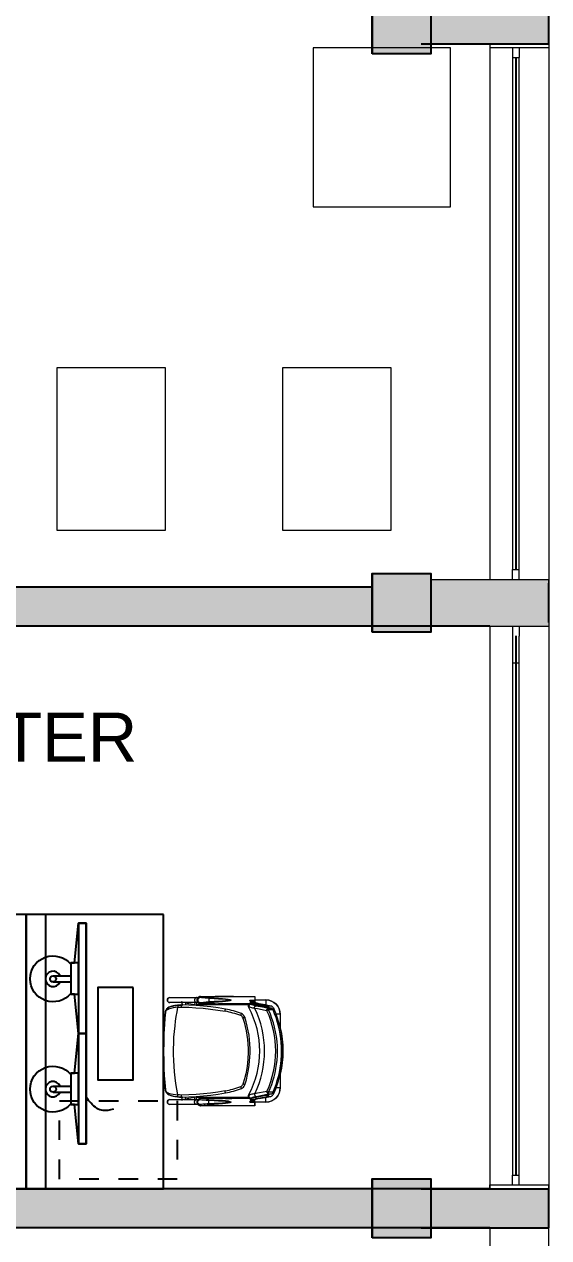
# Model space of a CAD drawing. Header units: metres. Extents: x 512 to 829, y -209 to 245.
# Drawn here: x 734.89 to 737.56, y -34.48 to -28.29 of the extents above; entities that cross this region are included whole.
import ezdxf

# ---------------------------------------------------------------- set-up
doc = ezdxf.new("R2010")
doc.units = ezdxf.units.M
doc.header["$LTSCALE"] = 0.508
doc.set_wipeout_variables(frame=1)
for name, pattern in [('HIDDEN', [0.375, 0.25, -0.125]), ('HIDDEN2', [0.1875, 0.125, -0.0625]), ('STYLE_02', [0.694425, 0.48607, -0.208355])]:
    doc.linetypes.add(name, pattern=pattern)
doc.layers.get('0').update_dxf_attribs({"lineweight": 15})
for name, color, linetype in [('AR-TEXTOS', 2, 'Continuous'), ('MB-ARQ-MOBILIÁRIO 01', 1, 'Continuous'), ('MB-ARQ-MOBILIÁRIO 02', 2, 'Continuous'), ('MB-ARQ-MOBILIÁRIO-CADEIRAS', 7, 'Continuous'), ('MB-ARQ-MOBILIÁRIO-EQUIPAMENTO', 21, 'Continuous'), ('MB-ARQ-MOBILIÁRIO-PROJEÇÃO', 1, 'HIDDEN2')]:
    doc.layers.add(name, color=color, linetype=linetype)
for name, color, linetype, lineweight in [('ARQ-CONSTRUIR', 160, 'HIDDEN', 15), ('ARQ-HATCH', 7, 'Continuous', 15), ('None', 7, 'Continuous', 5)]:
    doc.layers.add(name, color=color, linetype=linetype, lineweight=lineweight)
doc.styles.add('R80 - 1_100', font='arial.ttf', dxfattribs={"height": 0.25})

# ---------------------------------------------------------------- blocks, each defined once
blk = doc.blocks.new('Grupo-2952')
at = {"layer": 'None', "linetype": 'Continuous', "lineweight": 0}
blk.add_hatch(color=255, dxfattribs=at).paths.add_polyline_path([(20.575, 70.7719), (20.575, 71.0719), (20.875, 71.0719), (20.875, 70.7719)])
at = {"layer": 'None', "color": 7, "linetype": 'Continuous', "lineweight": 25}
blk.add_lwpolyline([(20.575, 70.7719), (20.575, 71.0719), (20.875, 71.0719), (20.875, 70.7719)], close=True, dxfattribs=at)
blk = doc.blocks.new('Grupo-2953')
at = {"layer": 'None', "linetype": 'Continuous', "lineweight": 0}
blk.add_hatch(color=255, dxfattribs=at).paths.add_polyline_path([(20.575, 64.8719), (20.575, 65.1719), (20.875, 65.1719), (20.875, 64.8719)])
at = {"layer": 'None', "color": 7, "linetype": 'Continuous', "lineweight": 25}
blk.add_lwpolyline([(20.575, 64.8719), (20.575, 65.1719), (20.875, 65.1719), (20.875, 64.8719)], close=True, dxfattribs=at)
blk = doc.blocks.new('Grupo-2959')
at = {"layer": 'None', "linetype": 'Continuous', "lineweight": 0}
blk.add_hatch(color=255, dxfattribs=at).paths.add_polyline_path([(20.575, 67.8219), (20.575, 68.1219), (20.875, 68.1219), (20.875, 67.8219)])
at = {"layer": 'None', "color": 7, "linetype": 'Continuous', "lineweight": 25}
blk.add_lwpolyline([(20.575, 67.8219), (20.575, 68.1219), (20.875, 68.1219), (20.875, 67.8219)], close=True, dxfattribs=at)
blk = doc.blocks.new('Grupo-2880')
at = {"layer": 'None', "color": 7, "linetype": 'Continuous', "lineweight": 5}
for p, q in [((-1.30595, 0.034925), (-1.30595, 0)), ((1.30595, 0.034925), (1.30595, 0))]:
    blk.add_line(p, q, dxfattribs=at)
blk = doc.blocks.new('Grupo-2883')
at = {"color": 7, "linetype": 'Continuous', "lineweight": 9}
blk.add_wipeout([(-1.2551, 0.0181), (1.2551, 0.0181), (1.2551, 0.0168), (-1.2551, 0.0168)], dxfattribs=at).dxf.layer = 'None'

msp = doc.modelspace()

# ---------------------------------------------------------------- hatches: boundary and pattern name
at = {"layer": 'ARQ-HATCH', "linetype": 'Continuous', "lineweight": 0}
h = msp.add_hatch(color=250, dxfattribs=at)
h.dxf.hatch_style = 1
h.paths.add_polyline_path([(737.5585, -28.1945), (736.9585, -28.1945), (736.9585, -28.3945), (737.5585, -28.3945)])
h = msp.add_hatch(color=250, dxfattribs=at)
h.dxf.hatch_style = 1
h.paths.add_polyline_path([(737.2585, -31.1649), (729.5335, -31.1649), (729.5335, -31.3635), (737.2585, -31.3635)])
h = msp.add_hatch(color=250, dxfattribs=at)
h.dxf.hatch_style = 1
h.paths.add_polyline_path([(737.5585, -31.1445), (737.5585, -31.1254), (736.9585, -31.1254), (736.9585, -31.3635), (737.5585, -31.3635), (737.5585, -31.3445)])
h = msp.add_hatch(color=250, dxfattribs=at)
h.dxf.hatch_style = 1
h.paths.add_polyline_path([(737.2585, -34.2335), (729.5335, -34.2335), (729.5335, -34.4321), (737.2585, -34.4321)])
h = msp.add_hatch(color=250, dxfattribs=at)
h.dxf.hatch_style = 1
h.paths.add_polyline_path([(737.5585, -34.2321), (736.9585, -34.2321), (736.9585, -34.4321), (737.5585, -34.4321)])

# ---------------------------------------------------------------- linework, layer by layer
msp.add_lwpolyline([(735.6278, -33.8029, -1), (735.6278, -33.7775), (735.6885, -33.7775), (735.6925, -33.765), (735.6774, -33.765, -0.107401), (735.6235, -33.7533, -0.246643), (735.6053, -33.7297, -0.049216), (735.6058, -33.329, -0.255663), (735.6235, -33.3071, -0.082044), (735.6724, -33.2958), (735.6925, -33.2954), (735.6885, -33.2829), (735.6278, -33.2829, -1), (735.6278, -33.2575), (735.7708, -33.2576, 0.175367), (735.7877, -33.2515), (736.0608, -33.2512), (736.0608, -33.2702), (736.1178, -33.2698, -0.417845), (736.1905, -33.3425), (736.1901, -33.4113, -0.114521), (736.1905, -33.6476), (736.1905, -33.7178, -0.414214), (736.1178, -33.7905), (736.0608, -33.7902), (736.0608, -33.8092), (735.7848, -33.8091, -0.206597), (735.7714, -33.8033), (735.6278, -33.8029, -0.998567), (735.6278, -33.7775), (735.6885, -33.7775), (735.6925, -33.765)], format="xyb")
at = {"layer": 'ARQ-CONSTRUIR', "color": 3, "linetype": 'Continuous', "lineweight": 0}
msp.add_lwpolyline([(737.2585, -37.3021), (737.5585, -37.3021), (737.5585, -34.4321), (737.2585, -34.4321)], close=True, dxfattribs=at)
at = {"layer": 'MB-ARQ-MOBILIÁRIO 01'}
msp.add_line((734.996, -34.2335), (734.996, -32.8335), dxfattribs=at)
at = {"layer": 'MB-ARQ-MOBILIÁRIO 02'}
for p, q in [((735.596, -32.8335), (734.896, -32.8335)), ((734.896, -32.8335), (734.896, -34.2335)), ((735.596, -34.2335), (735.596, -32.8335)), ((734.896, -34.2335), (735.596, -34.2335))]:
    msp.add_line(p, q, dxfattribs=at)
at = {"layer": 'MB-ARQ-MOBILIÁRIO 02', "linetype": 'Continuous', "lineweight": 0}
for points in [[(737.0585, -28.4154), (736.3585, -28.4154), (736.3585, -29.2254), (737.0585, -29.2254)], [(735.0535, -30.8754), (735.0535, -30.0454), (735.6035, -30.0454), (735.6035, -30.8754)], [(736.2035, -30.8754), (736.2035, -30.0454), (736.7535, -30.0454), (736.7535, -30.8754)]]:
    msp.add_lwpolyline(points, close=True, dxfattribs=at)
at = {"layer": 'MB-ARQ-MOBILIÁRIO 02'}
msp.add_lwpolyline([(734.196, -32.8335), (734.196, -34.2335), (734.896, -34.2335), (734.896, -32.8335)], close=True, dxfattribs=at)
at = {"layer": 'MB-ARQ-MOBILIÁRIO-CADEIRAS', "linetype": 'Continuous', "lineweight": 15}
for p, q in [((735.6278, -33.2575), (735.7648, -33.2575)), ((735.6887, -33.2829), (735.6278, -33.2829)), ((735.6875, -33.2798), (735.6925, -33.2954)), ((735.7648, -33.2829), (735.6991, -33.2829)), ((735.7053, -33.2829), (735.7095, -33.2958)), ((735.7054, -33.2829), (735.7096, -33.2958)), ((735.7533, -33.2943), (735.7065, -33.286)), ((735.7553, -33.2829), (735.7533, -33.2943)), ((735.7642, -33.2829), (735.7642, -33.2952)), ((735.7648, -33.2575), (735.7708, -33.2575)), ((735.7709, -33.2829), (735.7648, -33.2829)), ((735.7848, -33.2512), (735.8586, -33.2512)), ((735.7848, -33.2512), (735.7848, -33.2513)), ((735.7848, -33.2891), (735.7848, -33.2892)), ((735.8582, -33.2892), (735.7848, -33.2892)), ((735.8263, -33.2614), (735.8263, -33.279)), ((735.9406, -33.2515), (735.9406, -33.2514)), ((735.9406, -33.289), (735.9406, -33.2889)), ((735.9514, -33.2512), (735.9512, -33.2512)), ((735.9514, -33.2512), (736.0608, -33.2512)), ((736.0377, -33.2892), (735.9515, -33.2892)), ((736.0357, -33.2702), (736.0608, -33.2702)), ((736.0372, -33.2892), (736.0373, -33.2895)), ((736.0398, -33.277), (736.0561, -33.277)), ((736.0412, -33.2804), (736.0422, -33.2808)), ((736.0412, -33.2804), (736.0413, -33.2804)), ((736.0422, -33.2808), (736.0423, -33.2808)), ((736.0427, -33.281), (736.0423, -33.2808)), ((736.059, -33.281), (736.0427, -33.281)), ((736.0608, -33.2512), (736.0608, -33.2702)), ((736.0608, -33.2698), (736.1178, -33.2698)), ((736.0608, -33.2702), (736.0608, -33.2816)), ((736.1178, -33.2698), (736.1178, -33.2944)), ((735.6049, -33.3321), (735.605, -33.3321)), ((735.6235, -33.3071), (735.6242, -33.3071)), ((735.684, -33.2952), (735.6848, -33.2952)), ((736.03, -33.2952), (735.7642, -33.2952)), ((736.0301, -33.3073), (736.0297, -33.3065)), ((736.0301, -33.3073), (736.0307, -33.3087)), ((736.039, -33.2902), (736.0392, -33.2902)), ((736.0409, -33.2907), (736.0404, -33.2907)), ((736.125, -33.2992), (736.1428, -33.2992)), ((736.1313, -33.3114), (736.1313, -33.3204)), ((736.1313, -33.3114), (736.1456, -33.3114)), ((736.1536, -33.3204), (736.1313, -33.3204)), ((736.1439, -33.311), (736.1356, -33.311)), ((736.1456, -33.3114), (736.1439, -33.311)), ((736.1519, -33.3171), (736.159, -33.3171)), ((736.1905, -33.3425), (736.1693, -33.3425)), ((736.1905, -33.3425), (736.1905, -33.4128)), ((736.1905, -33.6476), (736.1905, -33.7178)), ((736.1905, -33.7178), (736.1693, -33.7178)), ((735.6049, -33.7283), (735.605, -33.7283)), ((735.6235, -33.7533), (735.6242, -33.7533)), ((735.6278, -33.7775), (735.6886, -33.7775)), ((735.6848, -33.7652), (735.684, -33.7652)), ((735.6875, -33.7806), (735.6925, -33.765)), ((735.6991, -33.7775), (735.7648, -33.7775)), ((735.7053, -33.7775), (735.7095, -33.7646)), ((735.7054, -33.7775), (735.7096, -33.7646)), ((735.7065, -33.7744), (735.7533, -33.7661)), ((735.7553, -33.7775), (735.7533, -33.7661)), ((735.7642, -33.7651), (736.0299, -33.7651)), ((735.7642, -33.7775), (735.7642, -33.7651)), ((735.7648, -33.7775), (735.7708, -33.7775)), ((735.7848, -33.7712), (735.8582, -33.7712)), ((735.7848, -33.7713), (735.7848, -33.7712)), ((735.8263, -33.799), (735.8263, -33.7814)), ((735.9406, -33.7714), (735.9406, -33.7715)), ((735.9513, -33.7712), (735.9515, -33.7712)), ((735.9515, -33.7712), (736.0377, -33.7712)), ((736.0301, -33.7531), (736.0297, -33.7539)), ((736.0301, -33.7531), (736.0307, -33.7517)), ((736.0372, -33.7712), (736.0373, -33.7709)), ((736.0392, -33.7702), (736.039, -33.7702)), ((736.0398, -33.7834), (736.0561, -33.7834)), ((736.0409, -33.7696), (736.0404, -33.7696)), ((736.0412, -33.78), (736.0422, -33.7796)), ((736.0412, -33.78), (736.0413, -33.78)), ((736.0422, -33.7796), (736.0423, -33.7796)), ((736.0427, -33.7794), (736.0423, -33.7796)), ((736.059, -33.7794), (736.0427, -33.7794)), ((736.0608, -33.7902), (736.0608, -33.7787)), ((736.1178, -33.7905), (736.1178, -33.766)), ((736.125, -33.7612), (736.1428, -33.7612)), ((736.1536, -33.74), (736.1313, -33.74)), ((736.1313, -33.749), (736.1313, -33.74)), ((736.1313, -33.749), (736.1456, -33.749)), ((736.1439, -33.7493), (736.1356, -33.7493)), ((736.1456, -33.749), (736.1439, -33.7493)), ((736.1519, -33.7432), (736.159, -33.7432)), ((735.7648, -33.8029), (735.6278, -33.8029)), ((735.7709, -33.8029), (735.7648, -33.8029)), ((735.7848, -33.8092), (735.7848, -33.8091)), ((735.8586, -33.8092), (735.7848, -33.8092)), ((735.9406, -33.8089), (735.9406, -33.809)), ((735.9514, -33.8092), (735.9512, -33.8092)), ((736.0608, -33.8092), (735.9514, -33.8092)), ((736.0357, -33.7902), (736.0608, -33.7902)), ((736.0608, -33.8092), (736.0608, -33.7902)), ((736.1178, -33.7905), (736.0608, -33.7905))]:
    msp.add_line(p, q, dxfattribs=at)
at = {"layer": 'MB-ARQ-MOBILIÁRIO-CADEIRAS', "linetype": 'Continuous', "lineweight": 15, "flags": 128}
for points in [[(735.6991, -33.2829), (735.6991, -33.2829), (735.6969, -33.2827), (735.6938, -33.2819), (735.692, -33.2812), (735.6903, -33.2804), (735.6889, -33.2796), (735.688, -33.2793), (735.6876, -33.2793), (735.6875, -33.2796), (735.6875, -33.2798)], [(735.7648, -33.2575), (735.7633, -33.2576), (735.7615, -33.2581), (735.7597, -33.2589), (735.7581, -33.26), (735.7566, -33.2614), (735.7554, -33.2631), (735.7545, -33.265), (735.7539, -33.267), (735.7536, -33.2691), (735.7536, -33.2713), (735.7539, -33.2734), (735.7545, -33.2754), (735.7554, -33.2773), (735.7566, -33.279), (735.7581, -33.2804), (735.7597, -33.2815), (735.7615, -33.2823), (735.7633, -33.2828), (735.7648, -33.2829)], [(735.7797, -33.2885), (735.7781, -33.288), (735.776, -33.287), (735.774, -33.2857), (735.7722, -33.2842), (735.7706, -33.2824), (735.7692, -33.2805), (735.7681, -33.2784), (735.7672, -33.2761), (735.7667, -33.2737), (735.7664, -33.2713), (735.7664, -33.2688), (735.7667, -33.2664), (735.7673, -33.264), (735.7682, -33.2617), (735.7694, -33.2596), (735.7708, -33.2576), (735.7725, -33.2559), (735.7744, -33.2544), (735.7764, -33.2532), (735.7786, -33.2522), (735.7798, -33.2519)], [(735.7827, -33.2577), (735.7805, -33.2578), (735.7785, -33.2582), (735.7766, -33.2591), (735.7749, -33.2602), (735.7734, -33.2616), (735.7721, -33.2632), (735.7711, -33.2651), (735.7705, -33.2671), (735.7701, -33.2691), (735.7701, -33.2712), (735.7705, -33.2733), (735.7711, -33.2753), (735.7721, -33.2772), (735.7734, -33.2788), (735.7749, -33.2802), (735.7767, -33.2814), (735.7786, -33.2822), (735.7806, -33.2826), (735.7827, -33.2827)], [(735.7848, -33.2891), (735.7818, -33.2889), (735.7797, -33.2884)], [(735.7798, -33.2519), (735.7817, -33.2515), (735.7848, -33.2513)], [(735.7848, -33.2513), (735.7844, -33.2515), (735.784, -33.2519), (735.7837, -33.2525), (735.7834, -33.2533), (735.7831, -33.2543), (735.7829, -33.2553), (735.7828, -33.2565), (735.7827, -33.2577)], [(735.8263, -33.2614), (735.8173, -33.2609), (735.8083, -33.26), (735.7954, -33.2586), (735.789, -33.258), (735.7827, -33.2577)], [(735.7827, -33.2827), (735.7913, -33.2822), (735.8001, -33.2813), (735.8131, -33.2799), (735.8197, -33.2794), (735.8263, -33.279)], [(735.7827, -33.2827), (735.7828, -33.2839), (735.7829, -33.285), (735.7831, -33.2861), (735.7834, -33.287), (735.7837, -33.2878), (735.784, -33.2885), (735.7844, -33.2889), (735.7848, -33.2891)], [(735.7848, -33.2513), (735.7907, -33.2518), (735.7967, -33.2526), (735.8029, -33.2537), (735.8093, -33.2548), (735.8178, -33.2561), (735.8265, -33.2569)], [(735.8265, -33.2835), (735.8202, -33.284), (735.8139, -33.2848), (735.8077, -33.2859), (735.8015, -33.287), (735.7931, -33.2883), (735.7848, -33.2891)], [(735.8582, -33.2892), (735.8602, -33.2892), (735.8763, -33.2891)], [(735.8751, -33.2512), (735.865, -33.2512), (735.8586, -33.2512)], [(735.8751, -33.2512), (735.8893, -33.2512), (735.9154, -33.2513), (735.9406, -33.2514)], [(735.9406, -33.2515), (735.9154, -33.2514), (735.8902, -33.2513), (735.8751, -33.2512)], [(735.8763, -33.2891), (735.8854, -33.2891), (735.9107, -33.289), (735.9406, -33.2889)], [(735.9406, -33.289), (735.9264, -33.289), (735.9003, -33.2891), (735.8763, -33.2892)], [(735.9406, -33.2514), (735.9419, -33.2514), (735.9446, -33.2513), (735.9475, -33.2513), (735.9505, -33.2512), (735.9512, -33.2512)], [(735.9512, -33.2512), (735.9497, -33.2512), (735.9468, -33.2513), (735.9436, -33.2515), (735.9418, -33.2515), (735.9406, -33.2515)], [(735.9406, -33.2889), (735.9438, -33.2889), (735.947, -33.2891), (735.9496, -33.2892), (735.9515, -33.2892)], [(736.0388, -33.2867), (736.0377, -33.2863), (736.0369, -33.2862)], [(736.0369, -33.2862), (736.0374, -33.2874), (736.0377, -33.2885), (736.0378, -33.2891), (736.0377, -33.2892)], [(736.0661, -33.294), (736.0622, -33.2932), (736.0551, -33.2918), (736.0489, -33.2902), (736.0433, -33.2885), (736.0388, -33.2867)], [(736.0423, -33.2808), (736.0419, -33.2806), (736.0413, -33.2804)], [(736.0422, -33.2808), (736.0453, -33.2821), (736.0489, -33.2834), (736.0531, -33.2846), (736.0606, -33.2865), (736.0693, -33.2883)], [(736.0693, -33.2883), (736.0974, -33.2937), (736.125, -33.2992)], [(736.0832, -33.2875), (736.1132, -33.2933), (736.1428, -33.2992)], [(735.5959, -33.4988), (735.5964, -33.4759), (735.5971, -33.4529), (735.5984, -33.4227), (735.6001, -33.3924), (735.6023, -33.3622), (735.6049, -33.3321)], [(735.605, -33.3321), (735.6024, -33.3632), (735.6002, -33.3944), (735.5978, -33.4407), (735.5964, -33.487), (735.596, -33.5335), (735.5965, -33.58), (735.5977, -33.6171), (735.5995, -33.6542), (735.6019, -33.6913), (735.605, -33.7283)], [(735.605, -33.3321), (735.605, -33.3321), (735.605, -33.3321), (735.605, -33.3318), (735.6053, -33.3306), (735.6064, -33.3274), (735.6082, -33.3243), (735.6108, -33.3214), (735.6135, -33.3193), (735.6166, -33.3175), (735.6203, -33.316)], [(735.6242, -33.3071), (735.6232, -33.3076), (735.6223, -33.3084), (735.6216, -33.3093), (735.621, -33.3105), (735.6205, -33.3117), (735.6203, -33.3131), (735.6202, -33.3145), (735.6203, -33.316)], [(735.6689, -33.7535), (735.6636, -33.7246), (735.659, -33.6955), (735.6551, -33.6663), (735.6519, -33.6368), (735.6495, -33.6072), (735.6478, -33.5776), (735.6469, -33.5483), (735.6469, -33.5189), (735.6475, -33.4895), (735.649, -33.4599), (735.6513, -33.4304), (735.6543, -33.401), (735.6572, -33.3774), (735.6607, -33.3538), (735.6645, -33.3303), (735.6689, -33.3069)], [(735.6866, -33.2952), (735.6771, -33.2954), (735.6677, -33.2961)], [(735.6677, -33.2961), (735.6677, -33.2963), (735.6678, -33.297), (735.6679, -33.298), (735.668, -33.2993), (735.6682, -33.301), (735.6684, -33.3028), (735.6686, -33.3048), (735.6689, -33.3069)], [(735.6689, -33.3069), (735.6778, -33.3062), (735.6869, -33.306)], [(735.9107, -33.3164), (735.8738, -33.3103), (735.8367, -33.3052), (735.7995, -33.3012), (735.7619, -33.2982), (735.7243, -33.2962), (735.6866, -33.2952)], [(735.6869, -33.306), (735.724, -33.307), (735.761, -33.309), (735.798, -33.312), (735.8351, -33.316), (735.8722, -33.3211), (735.909, -33.3271)], [(736.0297, -33.3065), (736.0292, -33.3053), (736.0289, -33.3042), (736.0286, -33.303), (736.0284, -33.3018), (736.0284, -33.3005), (736.0285, -33.2991), (736.0289, -33.2976), (736.0295, -33.296), (736.0303, -33.2946), (736.0314, -33.2933), (736.0328, -33.2921), (736.0343, -33.2913), (736.0358, -33.2907), (736.0373, -33.2903), (736.0388, -33.2902), (736.039, -33.2902)], [(736.0316, -33.3054), (736.0307, -33.305), (736.0301, -33.3049), (736.0297, -33.3052), (736.0296, -33.3057), (736.0301, -33.3073)], [(736.0308, -33.3086), (736.0303, -33.3078), (736.0297, -33.3065)], [(736.0603, -33.3128), (736.0556, -33.3119), (736.0512, -33.3111), (736.0451, -33.3097), (736.0398, -33.3083), (736.0352, -33.3069), (736.0316, -33.3054)], [(736.039, -33.2902), (736.0394, -33.2903), (736.0404, -33.2907)], [(736.0404, -33.2907), (736.0434, -33.2921), (736.0471, -33.2935), (736.0514, -33.2949), (736.0565, -33.2962), (736.0622, -33.2976), (736.0685, -33.2989)], [(736.0409, -33.2907), (736.0439, -33.2921), (736.0476, -33.2934), (736.0518, -33.2947), (736.0568, -33.296), (736.0624, -33.2973), (736.0685, -33.2985)], [(736.0603, -33.3128), (736.0599, -33.3109), (736.0598, -33.309), (736.06, -33.3071), (736.0605, -33.3053), (736.0614, -33.3036), (736.0624, -33.302), (736.0637, -33.3008), (736.0652, -33.2998), (736.0668, -33.2992), (736.0685, -33.2989)], [(736.1228, -33.3247), (736.1133, -33.3229), (736.0748, -33.3155), (736.0603, -33.3128)], [(736.1217, -33.3046), (736.1178, -33.3039), (736.1023, -33.3009), (736.0661, -33.294)], [(736.0685, -33.2985), (736.0994, -33.3045), (736.1298, -33.3106)], [(736.0685, -33.2989), (736.1001, -33.3051), (736.1313, -33.3114)], [(736.1228, -33.3247), (736.1225, -33.3227), (736.1225, -33.3207), (736.1229, -33.3186), (736.1237, -33.3167), (736.1248, -33.315), (736.1261, -33.3135), (736.1277, -33.3124), (736.1295, -33.3117), (736.1313, -33.3114)], [(736.125, -33.2992), (736.1266, -33.2998), (736.1283, -33.301), (736.1302, -33.3029), (736.1323, -33.3055), (736.134, -33.3081), (736.1356, -33.311)], [(736.1313, -33.74), (736.1394, -33.7208), (736.1468, -33.7013), (736.1533, -33.6815), (736.1591, -33.6615), (736.1642, -33.6406), (736.1684, -33.6195), (736.1717, -33.5983), (736.1742, -33.577), (736.1758, -33.5536), (736.1763, -33.5302), (736.1757, -33.5056), (736.1739, -33.4811), (736.171, -33.4566), (736.1668, -33.4324), (736.1615, -33.4084), (736.1555, -33.3859), (736.1484, -33.3637), (736.1403, -33.3418), (736.1313, -33.3204)], [(736.1428, -33.2992), (736.1454, -33.3002), (736.1481, -33.302), (736.1506, -33.3043), (736.153, -33.3071), (736.1555, -33.3106), (736.1578, -33.3146), (736.159, -33.3171)], [(736.1456, -33.3114), (736.1469, -33.3119), (736.1483, -33.3128), (736.1495, -33.3139), (736.1507, -33.3153), (736.1519, -33.3171), (736.153, -33.319), (736.1536, -33.3204)], [(736.1536, -33.74), (736.1617, -33.7205), (736.1689, -33.7006), (736.1754, -33.6805), (736.1811, -33.6601), (736.186, -33.6389), (736.1901, -33.6175), (736.1933, -33.596), (736.1956, -33.5743), (736.197, -33.5523), (736.1975, -33.5302), (736.197, -33.5087), (736.1957, -33.4873), (736.1935, -33.466), (736.1904, -33.4447), (736.1864, -33.4231), (736.1814, -33.4016), (736.1755, -33.3803), (736.1688, -33.3593), (736.1616, -33.3397), (736.1536, -33.3204)], [(736.159, -33.7432), (736.1673, -33.7233), (736.1748, -33.703), (736.1814, -33.6825), (736.1872, -33.6617), (736.1923, -33.64), (736.1965, -33.6181), (736.1997, -33.5961), (736.202, -33.574), (736.2034, -33.5521), (736.2039, -33.5302), (736.2034, -33.5086), (736.2021, -33.4869), (736.1999, -33.4654), (736.1968, -33.444), (736.1927, -33.4221), (736.1876, -33.4004), (736.1817, -33.379), (736.1749, -33.3578), (736.1674, -33.3373), (736.159, -33.3171)], [(736.0102, -33.358), (736.0101, -33.3582), (736.0096, -33.3585), (736.0087, -33.3589), (736.0075, -33.3594), (736.0061, -33.36), (736.0044, -33.3606), (736.0025, -33.3613), (736.0006, -33.3619)], [(736.0006, -33.3619), (736.007, -33.3833), (736.0125, -33.4049), (736.0172, -33.4268), (736.0209, -33.4488), (736.0239, -33.4716), (736.0258, -33.4946), (736.0269, -33.5176), (736.0269, -33.5406), (736.0258, -33.5671), (736.0234, -33.5934), (736.0197, -33.6197), (736.0146, -33.6463), (736.0083, -33.6726), (736.0006, -33.6985)], [(736.0102, -33.7024), (736.0178, -33.6764), (736.0242, -33.6501), (736.0293, -33.6235), (736.0323, -33.603), (736.0346, -33.5823), (736.0362, -33.5616), (736.0369, -33.5408), (736.0369, -33.518), (736.0359, -33.4951), (736.0341, -33.4723), (736.0313, -33.4496), (736.0274, -33.4264), (736.0226, -33.4033), (736.0169, -33.3805), (736.0102, -33.358)], [(735.5959, -33.5616), (735.5957, -33.5302), (735.5959, -33.4988)], [(735.6049, -33.7283), (735.6023, -33.6982), (735.6001, -33.6681), (735.5984, -33.6378), (735.5971, -33.6074), (735.5964, -33.5845), (735.5959, -33.5616)], [(736.0102, -33.7024), (736.0101, -33.7022), (736.0096, -33.7019), (736.0087, -33.7015), (736.0075, -33.701), (736.0061, -33.7004), (736.0044, -33.6998), (736.0025, -33.6991), (736.0006, -33.6985)], [(735.6203, -33.7444), (735.6166, -33.7429), (735.6135, -33.7411), (735.6108, -33.739), (735.6082, -33.7361), (735.6064, -33.733), (735.6053, -33.7297), (735.605, -33.7286), (735.605, -33.7283), (735.605, -33.7283), (735.605, -33.7283)], [(735.6242, -33.7533), (735.6232, -33.7528), (735.6223, -33.752), (735.6216, -33.7511), (735.621, -33.7499), (735.6205, -33.7487), (735.6203, -33.7473), (735.6202, -33.7459), (735.6203, -33.7444)], [(735.6677, -33.7643), (735.6677, -33.7641), (735.6678, -33.7634), (735.6679, -33.7624), (735.668, -33.7611), (735.6682, -33.7594), (735.6684, -33.7575), (735.6686, -33.7556), (735.6689, -33.7535)], [(735.6677, -33.7643), (735.6771, -33.765), (735.6866, -33.7652)], [(735.6869, -33.7544), (735.6779, -33.7542), (735.6689, -33.7535)], [(735.6866, -33.7652), (735.724, -33.7642), (735.7614, -33.7623), (735.7987, -33.7593), (735.8362, -33.7552), (735.8735, -33.7501), (735.9107, -33.744)], [(735.909, -33.7333), (735.8724, -33.7393), (735.8357, -33.7443), (735.7988, -33.7483), (735.7615, -33.7514), (735.7242, -33.7534), (735.6869, -33.7544)], [(735.6991, -33.7775), (735.6969, -33.7777), (735.6938, -33.7785), (735.692, -33.7792), (735.6903, -33.78), (735.6889, -33.7808), (735.688, -33.7811), (735.6876, -33.7811), (735.6875, -33.7808), (735.6875, -33.7806)], [(735.7648, -33.8029), (735.7633, -33.8028), (735.7615, -33.8023), (735.7597, -33.8015), (735.7581, -33.8004), (735.7566, -33.799), (735.7554, -33.7973), (735.7545, -33.7954), (735.7539, -33.7934), (735.7536, -33.7913), (735.7536, -33.7891), (735.7539, -33.787), (735.7545, -33.785), (735.7554, -33.7831), (735.7566, -33.7814), (735.7581, -33.78), (735.7597, -33.7789), (735.7615, -33.778), (735.7633, -33.7776), (735.7648, -33.7775)], [(735.7797, -33.8085), (735.7781, -33.808), (735.776, -33.807), (735.774, -33.8057), (735.7722, -33.8042), (735.7706, -33.8024), (735.7692, -33.8005), (735.7681, -33.7983), (735.7672, -33.7961), (735.7667, -33.7937), (735.7664, -33.7913), (735.7664, -33.7888), (735.7667, -33.7864), (735.7673, -33.784), (735.7682, -33.7817), (735.7694, -33.7796), (735.7709, -33.7776), (735.7725, -33.7759), (735.7744, -33.7744), (735.7764, -33.7732), (735.7786, -33.7722), (735.7798, -33.7719)], [(735.7827, -33.8027), (735.7805, -33.8026), (735.7785, -33.8021), (735.7766, -33.8013), (735.7749, -33.8002), (735.7734, -33.7988), (735.7721, -33.7972), (735.7711, -33.7953), (735.7705, -33.7933), (735.7701, -33.7912), (735.7701, -33.7891), (735.7705, -33.7871), (735.7711, -33.7851), (735.7721, -33.7832), (735.7734, -33.7816), (735.7749, -33.7801), (735.7767, -33.779), (735.7786, -33.7782), (735.7806, -33.7778), (735.7827, -33.7777)], [(735.7848, -33.7713), (735.7818, -33.7714), (735.7798, -33.7719)], [(735.7827, -33.7777), (735.7828, -33.7765), (735.7829, -33.7753), (735.7831, -33.7743), (735.7834, -33.7733), (735.7837, -33.7725), (735.784, -33.7719), (735.7844, -33.7715), (735.7848, -33.7713)], [(735.7827, -33.7777), (735.7913, -33.7782), (735.8001, -33.7791), (735.8131, -33.7805), (735.8197, -33.781), (735.8263, -33.7814)], [(735.8265, -33.7769), (735.8202, -33.7764), (735.8139, -33.7755), (735.8077, -33.7745), (735.8015, -33.7734), (735.7931, -33.7721), (735.7848, -33.7713)], [(735.8582, -33.7712), (735.8602, -33.7712), (735.8765, -33.7712)], [(735.8765, -33.7712), (735.9015, -33.7713), (735.9277, -33.7714), (735.9406, -33.7714)], [(735.8765, -33.7712), (735.8854, -33.7713), (735.9107, -33.7714), (735.9406, -33.7715)], [(735.9406, -33.7714), (735.9427, -33.7714), (735.9455, -33.7713), (735.9483, -33.7712), (735.9513, -33.7712)], [(735.9406, -33.7715), (735.9438, -33.7714), (735.947, -33.7713), (735.9496, -33.7712), (735.9513, -33.7712)], [(736.039, -33.7702), (736.0386, -33.7702), (736.0371, -33.77), (736.0355, -33.7696), (736.034, -33.769), (736.0325, -33.7681), (736.0312, -33.7668), (736.0301, -33.7654), (736.0293, -33.764), (736.0288, -33.7625), (736.0285, -33.7611), (736.0284, -33.7597), (736.0284, -33.7585), (736.0286, -33.7574), (736.0289, -33.7563), (736.0292, -33.7552), (736.0297, -33.7539), (736.0297, -33.7539)], [(736.0316, -33.755), (736.0307, -33.7554), (736.0301, -33.7555), (736.0297, -33.7552), (736.0296, -33.7546), (736.0301, -33.7531)], [(736.0297, -33.7538), (736.0301, -33.753), (736.0308, -33.7517)], [(736.0603, -33.7476), (736.0556, -33.7484), (736.0512, -33.7493), (736.0451, -33.7506), (736.0398, -33.752), (736.0352, -33.7535), (736.0316, -33.755)], [(736.0369, -33.7742), (736.0374, -33.773), (736.0377, -33.7719), (736.0378, -33.7713), (736.0377, -33.7712)], [(736.0388, -33.7736), (736.0377, -33.7741), (736.0369, -33.7742)], [(736.0661, -33.7664), (736.0622, -33.7671), (736.0551, -33.7686), (736.0489, -33.7702), (736.0433, -33.7719), (736.0388, -33.7736)], [(736.039, -33.7702), (736.0394, -33.7701), (736.0404, -33.7696)], [(736.0404, -33.7696), (736.0434, -33.7682), (736.0471, -33.7669), (736.0514, -33.7655), (736.0565, -33.7642), (736.0622, -33.7628), (736.0685, -33.7615)], [(736.0409, -33.7696), (736.0439, -33.7683), (736.0476, -33.767), (736.0518, -33.7657), (736.0568, -33.7644), (736.0624, -33.7631), (736.0685, -33.7619)], [(736.0423, -33.7796), (736.0419, -33.7798), (736.0413, -33.78)], [(736.0422, -33.7796), (736.0453, -33.7783), (736.0489, -33.777), (736.0531, -33.7758), (736.0606, -33.7739), (736.0693, -33.7721)], [(736.0603, -33.7476), (736.0599, -33.7494), (736.0598, -33.7513), (736.06, -33.7532), (736.0605, -33.7551), (736.0614, -33.7568), (736.0624, -33.7583), (736.0637, -33.7596), (736.0652, -33.7606), (736.0668, -33.7612), (736.0685, -33.7615)], [(736.1228, -33.7357), (736.1133, -33.7375), (736.0748, -33.7449), (736.0603, -33.7476)], [(736.1217, -33.7557), (736.1178, -33.7565), (736.1023, -33.7595), (736.0661, -33.7664)], [(736.0685, -33.7615), (736.1001, -33.7553), (736.1313, -33.749)], [(736.0685, -33.7619), (736.0994, -33.7559), (736.1298, -33.7498)], [(736.0693, -33.7721), (736.0974, -33.7666), (736.125, -33.7612)], [(736.0832, -33.7729), (736.1132, -33.767), (736.1428, -33.7612)], [(736.1228, -33.7357), (736.1225, -33.7377), (736.1225, -33.7397), (736.1229, -33.7418), (736.1237, -33.7437), (736.1248, -33.7454), (736.1261, -33.7468), (736.1277, -33.748), (736.1295, -33.7487), (736.1313, -33.749)], [(736.125, -33.7612), (736.1266, -33.7606), (736.1283, -33.7594), (736.1302, -33.7574), (736.1323, -33.7549), (736.134, -33.7523), (736.1356, -33.7493)], [(736.1428, -33.7612), (736.1454, -33.7602), (736.1481, -33.7584), (736.1506, -33.7561), (736.153, -33.7533), (736.1555, -33.7498), (736.1578, -33.7458), (736.159, -33.7432)], [(736.1456, -33.749), (736.1469, -33.7485), (736.1483, -33.7476), (736.1495, -33.7465), (736.1507, -33.7451), (736.1519, -33.7433), (736.153, -33.7413), (736.1536, -33.74)], [(735.7797, -33.8084), (735.7817, -33.8089), (735.7848, -33.8091)], [(735.8263, -33.799), (735.8173, -33.7995), (735.8083, -33.8004), (735.7954, -33.8018), (735.789, -33.8024), (735.7827, -33.8027)], [(735.7848, -33.8091), (735.7844, -33.8089), (735.784, -33.8085), (735.7837, -33.8078), (735.7834, -33.807), (735.7831, -33.8061), (735.7829, -33.805), (735.7828, -33.8039), (735.7827, -33.8027)], [(735.7848, -33.8091), (735.7907, -33.8086), (735.7967, -33.8078), (735.8029, -33.8067), (735.8093, -33.8056), (735.8178, -33.8043), (735.8265, -33.8035)], [(735.8752, -33.8092), (735.865, -33.8092), (735.8586, -33.8092)], [(735.9406, -33.8089), (735.9154, -33.809), (735.8902, -33.8091), (735.8752, -33.8092)], [(735.9406, -33.809), (735.9191, -33.8091), (735.893, -33.8091), (735.8752, -33.8092)], [(735.9512, -33.8092), (735.9497, -33.8092), (735.9468, -33.809), (735.9436, -33.8089), (735.9418, -33.8089), (735.9406, -33.8089)], [(735.9512, -33.8092), (735.9498, -33.8092), (735.9467, -33.8091), (735.9437, -33.809), (735.9409, -33.809), (735.9406, -33.809)]]:
    msp.add_lwpolyline(points, dxfattribs=at)
at = {"layer": 'MB-ARQ-MOBILIÁRIO-CADEIRAS', "linetype": 'Continuous', "lineweight": 15}
for centre, radius, start, end in [((735.6278, -33.2702), 0.0127, 90, 270), ((735.7848, -33.2702), 0.019, 90, 105.22792), ((735.7848, -33.2702), 0.019, 254.82885, 270), ((735.9797, -33.266), 0.1535, 176.58394, 178.25825), ((735.9797, -33.2743), 0.1535, 181.74175, 183.41606), ((735.9434, -33.4438), 0.1549, 87.04982, 91.03276), ((735.6126, -33.5302), 0.4965, 30.65807, 31.57512), ((735.9321, -33.3341), 0.1217, 26.20472, 31.68373), ((736.0412, -33.2848), 0.00447, 89.27278, 197.26262), ((735.6126, -33.5302), 0.4882, 29.43687, 29.54699), ((736.0424, -33.2849), 0.00406, 92.26893, 207.61799), ((736.0548, -33.269), 0.017, 208.14216, 224.85686), ((736.0675, -33.2718), 0.0125, 204.6433, 227.35376), ((736.103, -33.1666), 0.1226, 248.98658, 260.71763), ((736.07, -33.2924), 0.00418, 99.2495, 201.42924), ((736.1178, -33.3425), 0.0727, 0, 90), ((735.6348, -33.335), 0.0301, 112.05293, 174.61338), ((735.6357, -33.3357), 0.0309, 111.72305, 173.29626), ((735.685, -33.5258), 0.2195, 94.20444, 107.12994), ((735.6835, -33.4533), 0.1581, 89.84231, 112.29717), ((735.6858, -33.4598), 0.1647, 96.31194, 111.95142), ((735.6205, -33.3024), 0.0665, 356.87613, 6.22346), ((735.7642, -33.2325), 0.0627, 260, 270), ((735.7973, -33.3042), 0.1141, 348.41828, 353.8838), ((735.8325, -33.7555), 0.4351, 68.94258, 79.86186), ((735.8326, -33.7535), 0.444, 68.90591, 79.86882), ((735.9008, -33.3124), 0.0955, 337.18348, 343.66959), ((735.9817, -33.368), 0.0199, 17.86166, 68.98033), ((735.9816, -33.3672), 0.0299, 17.77518, 68.90794), ((736.0407, -33.3009), 0.0101, 91.91965, 206.39265), ((735.6126, -33.5302), 0.4732, 332.08285, 27.91715), ((736.0392, -33.293), 0.00277, 53.53304, 90.52374), ((735.6126, -33.5302), 0.4977, 334.09657, 25.90343), ((735.6126, -33.5302), 0.5113, 26.94349, 27.51638), ((736.1257, -33.3033), 0.00416, 98.57172, 198.717), ((736.1166, -33.32), 0.0162, 35.47556, 71.50118), ((736.1562, -33.3791), 0.0638, 112.97412, 121.48041), ((735.6689, -33.5302), 0.4983, 335.64638, 24.35362), ((736.1353, -33.277), 0.034, 260.65239, 270.5406), ((735.8325, -33.3049), 0.4351, 280.13814, 291.05742), ((735.8326, -33.3069), 0.444, 280.13118, 291.09409), ((735.9817, -33.6924), 0.0199, 291.02008, 342.13793), ((735.9008, -33.748), 0.0955, 16.33041, 22.81652), ((735.9816, -33.6932), 0.0299, 291.09201, 342.22486), ((736.1178, -33.7178), 0.0727, 270, 0), ((735.6349, -33.7254), 0.0301, 185.39431, 247.93938), ((735.6357, -33.7247), 0.0309, 186.70374, 248.27695), ((735.6278, -33.7902), 0.0127, 90, 270), ((735.685, -33.5344), 0.2197, 252.87552, 265.7901), ((735.6838, -33.6059), 0.1592, 247.76551, 270.06084), ((735.6858, -33.6005), 0.1647, 248.0509, 263.68574), ((735.6205, -33.758), 0.0665, 353.77654, 3.12387), ((735.7642, -33.8278), 0.0627, 90, 100), ((735.7848, -33.7902), 0.019, 90, 105.21263), ((735.9797, -33.786), 0.1535, 176.58394, 178.25825), ((735.7973, -33.7562), 0.1141, 6.1162, 11.58172), ((736.0407, -33.7595), 0.0101, 153.60735, 268.08035), ((735.9321, -33.7263), 0.1217, 328.31627, 333.79528), ((735.6126, -33.5302), 0.4965, 328.42488, 329.34193), ((736.0412, -33.7755), 0.00447, 162.73738, 270.72722), ((735.6126, -33.5302), 0.4882, 330.45301, 330.56393), ((736.0424, -33.7755), 0.00406, 152.38201, 267.73107), ((736.0392, -33.7674), 0.00277, 269.47626, 306.46696), ((736.0548, -33.7914), 0.017, 135.14314, 151.85784), ((736.0675, -33.7886), 0.0125, 132.64624, 155.3567), ((736.103, -33.8938), 0.1226, 99.28237, 111.01342), ((736.07, -33.7679), 0.00418, 158.57076, 260.7505), ((735.6126, -33.5302), 0.5113, 332.48362, 333.05651), ((736.1257, -33.7571), 0.00416, 161.283, 261.42828), ((736.1166, -33.7404), 0.0162, 288.49882, 324.52444), ((736.1562, -33.6813), 0.0638, 238.51959, 247.02588), ((736.1353, -33.7834), 0.034, 89.4594, 99.34761), ((735.7848, -33.7902), 0.019, 254.80904, 270), ((735.9797, -33.7943), 0.1535, 181.74175, 183.41606)]:
    msp.add_arc(centre, radius, start, end, dxfattribs=at)
at = {"layer": 'MB-ARQ-MOBILIÁRIO-CADEIRAS', "linetype": 'Continuous', "lineweight": 15, "extrusion": (0, 0, -1)}
for centre, major_axis, ratio, start_param, end_param in [((735.5411, -33.2702), (0.3994, 0), 0.031548, -0.775512, 0.775512), ((735.5413, -33.2702), (0.3994, 0), 0.047572, -0.775512, 0.775512), ((735.5411, -33.7902), (-0.3994, 0), 0.031548, 2.36608, 3.917105), ((735.5413, -33.7902), (0.3994, 0), 0.047572, -0.775512, 0.775512)]:
    msp.add_ellipse(centre, major_axis=major_axis, ratio=ratio, start_param=start_param, end_param=end_param, dxfattribs=at)
at = {"layer": 'MB-ARQ-MOBILIÁRIO-EQUIPAMENTO'}
for p, q in [((735.0328, -33.1464), (735.1232, -33.1464)), ((735.0328, -33.1777), (735.1232, -33.1777)), ((735.1623, -33.4413), (735.1427, -33.2395)), ((735.1427, -33.6432), (735.1623, -33.4413)), ((735.0328, -33.7089), (735.1232, -33.7089)), ((735.0328, -33.7402), (735.1232, -33.7402)), ((735.1623, -34.0038), (735.1427, -33.802))]:
    msp.add_line(p, q, dxfattribs=at)
for points in [[(735.1232, -33.0875), (735.1232, -33.0807), (735.1427, -33.0807), (735.1623, -32.8788), (735.2013, -32.8788), (735.2013, -33.4413), (735.1623, -33.4413), (735.1427, -33.2395), (735.1232, -33.2395), (735.1232, -33.2366, -2.78316)], [(735.1232, -33.65), (735.1232, -33.6432), (735.1427, -33.6432), (735.1623, -33.4413), (735.2013, -33.4413), (735.2013, -34.0038), (735.1623, -34.0038), (735.1427, -33.802), (735.1232, -33.802), (735.1232, -33.7991, -2.78316)]]:
    msp.add_lwpolyline(points, format="xyb", close=True, dxfattribs=at)
for points in [[(735.2013, -33.4413), (735.2013, -32.8788), (735.1623, -32.8788), (735.1623, -33.4413)], [(735.1623, -33.2395), (735.1623, -33.0807), (735.1232, -33.0807), (735.1232, -33.2395)], [(735.4412, -33.2063), (735.2612, -33.2063), (735.2612, -33.6763), (735.4412, -33.6763)], [(735.2013, -34.0038), (735.2013, -33.4413), (735.1623, -33.4413), (735.1623, -34.0038)], [(735.1623, -33.802), (735.1623, -33.6432), (735.1232, -33.6432), (735.1232, -33.802)]]:
    msp.add_lwpolyline(points, close=True, dxfattribs=at)
for centre in [(735.0328, -33.1621), (735.0328, -33.7246)]:
    msp.add_circle(centre, 0.0156, dxfattribs=at)
for centre in [(735.0328, -33.1621), (735.0328, -33.7246)]:
    msp.add_arc(centre, 0.0391, 23.57818, 336.42182, dxfattribs=at)
msp.add_open_spline([(735.3412, -33.8264), (735.2961, -33.8399), (735.2483, -33.8271), (735.2185, -33.7864), (735.2013, -33.7662)], degree=3, knots=[0, 0, 0, 0, 0.0655101, 0.144368, 0.144368, 0.144368, 0.144368], dxfattribs=at)
at = {"layer": 'MB-ARQ-MOBILIÁRIO-PROJEÇÃO'}
msp.add_lwpolyline([(735.066, -34.1835), (735.066, -33.7835), (735.666, -33.7835), (735.666, -34.1835)], close=True, dxfattribs=at)
at = {"layer": 'None', "color": 7, "linetype": 'Continuous', "lineweight": 25}
for p, q in [((736.6585, -28.1445), (736.6585, -28.4445)), ((736.9585, -28.1445), (736.9585, -28.4445)), ((737.5585, -28.3945), (737.5585, -28.1945)), ((736.9085, -28.3945), (737.5585, -28.3945)), ((736.6585, -31.0945), (736.6585, -31.3945)), ((736.9585, -31.0945), (736.9585, -31.3945)), ((736.6585, -31.1649), (729.5335, -31.1649)), ((737.5585, -31.3445), (737.5585, -31.1445)), ((737.2585, -31.3635), (729.5335, -31.3635)), ((736.6585, -34.1821), (736.6585, -34.4821)), ((736.9585, -34.1821), (736.9585, -34.4821)), ((737.2585, -34.2335), (729.5335, -34.2335)), ((736.9085, -34.2321), (737.5585, -34.2321)), ((737.5585, -34.4321), (737.5585, -34.2321)), ((737.2585, -34.4321), (729.5335, -34.4321)), ((736.9085, -34.4321), (737.5585, -34.4321))]:
    msp.add_line(p, q, dxfattribs=at)
at = {"layer": 'None', "color": 7, "linetype": 'Continuous', "lineweight": 5}
for p, q in [((737.2585, -28.3945), (737.2585, -31.1254)), ((737.2585, -28.3945), (737.2585, -28.4135)), ((737.5585, -28.3945), (737.5585, -31.1445)), ((737.5585, -28.3945), (737.5585, -28.4135)), ((737.2585, -28.4135), (737.5585, -28.4135)), ((737.3735, -28.4135), (737.3735, -28.4643)), ((737.4085, -28.4135), (737.4085, -28.4643)), ((737.3735, -28.4643), (737.3735, -31.0746)), ((737.4085, -31.0746), (737.4085, -28.4643)), ((737.3735, -31.1254), (737.3735, -31.0746)), ((737.4085, -31.1254), (737.4085, -31.0746)), ((736.9585, -31.1254), (737.5585, -31.1254)), ((737.5585, -31.1445), (737.5585, -31.1254)), ((736.9585, -31.3635), (737.5585, -31.3635)), ((737.2585, -31.3635), (737.2585, -34.2321)), ((737.3735, -31.3635), (737.3735, -31.4143)), ((737.4085, -31.3635), (737.4085, -31.4143)), ((737.5585, -31.3445), (737.5585, -34.2321)), ((737.5585, -31.3445), (737.5585, -31.3635)), ((737.3735, -31.4143), (737.3735, -34.1623)), ((737.4085, -34.1623), (737.4085, -31.4143)), ((737.2585, -34.2321), (737.2585, -34.2131)), ((737.2585, -34.2131), (737.5585, -34.2131)), ((737.3735, -34.2131), (737.3735, -34.1623)), ((737.4085, -34.2131), (737.4085, -34.1623)), ((737.5585, -34.2321), (737.5585, -34.2131))]:
    msp.add_line(p, q, dxfattribs=at)
at = {"layer": 'None', "color": 7, "linetype": 'STYLE_02', "lineweight": 5}
for p, q in [((737.5585, -28.3945), (737.5585, -31.1445)), ((737.5585, -28.3945), (737.5585, -31.1445)), ((737.5585, -31.3445), (737.5585, -34.2321)), ((737.5585, -31.3445), (737.5585, -34.2321)), ((737.5585, -31.3445), (737.5585, -34.2321))]:
    msp.add_line(p, q, dxfattribs=at)
at = {"layer": 'None', "color": 254, "linetype": 'Continuous'}
for points in [[(736.6585, -28.1445), (736.9585, -28.1445), (736.6585, -28.4445), (736.9585, -28.4445)], [(736.6585, -31.0945), (736.9585, -31.0945), (736.6585, -31.3945), (736.9585, -31.3945)], [(736.6585, -34.1821), (736.9585, -34.1821), (736.6585, -34.4821), (736.9585, -34.4821)]]:
    msp.add_solid(points, dxfattribs=at)

# ---------------------------------------------------------------- block references
at = {"layer": 'None', "color": 7}
for name, p in [('Grupo-2952', (716.0835, -99.2164)), ('Grupo-2959', (716.0835, -99.2164)), ('Grupo-2953', (716.0835, -99.354))]:
    msp.add_blockref(name, p, dxfattribs=at)
at = {"layer": 'None', "color": 7, "extrusion": (0, 0, -1), "zscale": -1, "rotation": 270}
for p in [(-737.4085, -29.7695), (-737.4085, -32.8571)]:
    msp.add_blockref('Grupo-2880', p, dxfattribs=at)

# ---------------------------------------------------------------- texts
at = {"layer": 'AR-TEXTOS', "style": 'R80 - 1_100'}
msp.add_text('APOIO DATA CENTER', height=0.25, dxfattribs=at).set_placement((731.795, -32.0544))

# ---------------------------------------------------------------- next in the draw order: block references
at = {"layer": 'None', "color": 7, "extrusion": (0, 0, -1), "zscale": -1, "rotation": 270}
for p in [(-737.4085, -29.7187), (-737.4085, -32.8063)]:
    msp.add_blockref('Grupo-2883', p, dxfattribs=at)

# ---------------------------------------------------------------- next in the draw order: linework, layer by layer
at = {"layer": 'None', "color": 7, "linetype": 'Continuous', "lineweight": 25}
for p, q in [((737.3904, -28.4635), (737.3904, -31.0754)), ((737.3916, -28.4635), (737.3916, -31.0754)), ((737.3904, -31.4135), (737.3904, -34.1631)), ((737.3916, -31.4135), (737.3916, -34.1631))]:
    msp.add_line(p, q, dxfattribs=at)

doc.saveas('drawing.dxf')
